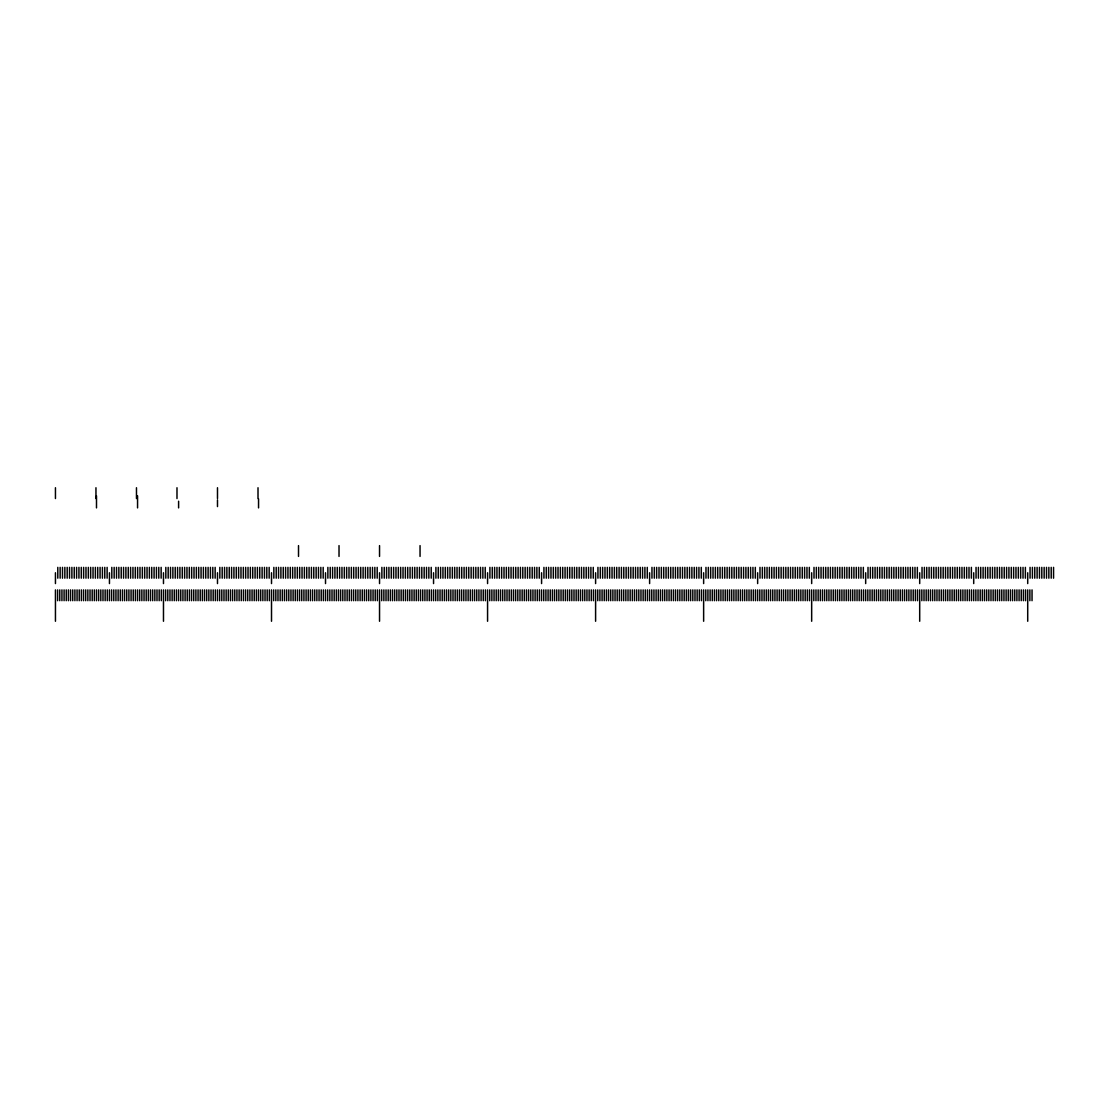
<?xml version="1.0" encoding="UTF-8"?>
<svg xmlns="http://www.w3.org/2000/svg" width="1109" height="1109" viewBox="0 0 1109 1109"><rect width="100%" height="100%" fill="white"/><g stroke="black" fill="none" stroke-linecap="round" stroke-linejoin="round"><path stroke-width="1.5" d="M1053.55 567.364L1053.55 578.177M1051.207 567.364L1051.207 578.177M1048.851 567.364L1048.851 578.177M1046.508 567.364L1046.508 578.177M1044.151 567.364L1044.151 578.177M1041.808 567.364L1041.808 578.177M1039.466 567.364L1039.466 578.177M1037.109 567.364L1037.109 578.177M1034.766 567.364L1034.766 578.177M1032.41 567.364L1032.41 578.177M1032.035 589.891L1032.035 600.69M1030.067 567.364L1030.067 578.177M1029.873 589.891L1029.873 600.69M1027.71 572.771L1027.71 583.57M1027.71 589.891L1027.71 621.262M1025.562 589.891L1025.562 600.69M1025.368 567.364L1025.368 578.177M1023.399 589.891L1023.399 600.69M1023.025 567.364L1023.025 578.177M1021.237 589.891L1021.237 600.69M1020.668 567.364L1020.668 578.177M1019.074 589.891L1019.074 600.69M1018.325 567.364L1018.325 578.177M1016.911 589.891L1016.911 600.69M1015.969 567.364L1015.969 578.177M1014.749 589.891L1014.749 600.69M1013.626 567.364L1013.626 578.177M1012.586 589.891L1012.586 600.69M1011.283 567.364L1011.283 578.177M1010.438 589.891L1010.438 600.69M1008.927 567.364L1008.927 578.177M1008.275 589.891L1008.275 600.69M1006.584 567.364L1006.584 578.177M1006.113 589.891L1006.113 600.69M1004.227 567.364L1004.227 578.177M1003.95 589.891L1003.95 600.69M1001.884 567.364L1001.884 578.177M1001.787 589.891L1001.787 600.69M999.542 567.364L999.542 578.177M999.625 589.891L999.625 600.69M997.462 589.891L997.462 600.69M997.185 567.364L997.185 578.177M995.314 589.891L995.314 600.69M994.842 567.364L994.842 578.177M993.151 589.891L993.151 600.69M992.486 567.364L992.486 578.177M990.989 589.891L990.989 600.69M990.143 567.364L990.143 578.177M988.826 589.891L988.826 600.69M987.786 567.364L987.786 578.177M986.663 589.891L986.663 600.69M985.444 567.364L985.444 578.177M984.501 589.891L984.501 600.69M983.101 567.364L983.101 578.177M982.338 589.891L982.338 600.69M980.744 567.364L980.744 578.177M980.19 589.891L980.19 600.69M978.401 567.364L978.401 578.177M978.027 589.891L978.027 600.69M976.045 567.364L976.045 578.177M975.865 589.891L975.865 600.69M973.702 572.771L973.702 583.57M973.702 589.891L973.702 600.69M971.539 589.891L971.539 600.69M971.359 567.364L971.359 578.177M969.377 589.891L969.377 600.69M969.003 567.364L969.003 578.177M967.214 589.891L967.214 600.69M966.66 567.364L966.66 578.177M965.066 589.891L965.066 600.69M964.303 567.364L964.303 578.177M962.903 589.891L962.903 600.69M961.96 567.364L961.96 578.177M960.741 589.891L960.741 600.69M959.618 567.364L959.618 578.177M958.578 589.891L958.578 600.69M957.261 567.364L957.261 578.177M956.415 589.891L956.415 600.69M954.918 567.364L954.918 578.177M954.253 589.891L954.253 600.69M952.562 567.364L952.562 578.177M952.09 589.891L952.09 600.69M950.219 567.364L950.219 578.177M949.942 589.891L949.942 600.69M947.862 567.364L947.862 578.177M947.779 589.891L947.779 600.69M945.617 589.891L945.617 600.69M945.52 567.364L945.52 578.177M943.454 589.891L943.454 600.69M943.177 567.364L943.177 578.177M941.291 589.891L941.291 600.69M940.82 567.364L940.82 578.177M939.129 589.891L939.129 600.69M938.477 567.364L938.477 578.177M936.966 589.891L936.966 600.69M936.121 567.364L936.121 578.177M934.818 589.891L934.818 600.69M933.778 567.364L933.778 578.177M932.655 589.891L932.655 600.69M931.435 567.364L931.435 578.177M930.493 589.891L930.493 600.69M929.079 567.364L929.079 578.177M928.33 589.891L928.33 600.69M926.736 567.364L926.736 578.177M926.167 589.891L926.167 600.69M924.379 567.364L924.379 578.177M924.005 589.891L924.005 600.69M922.036 567.364L922.036 578.177M921.842 589.891L921.842 600.69M919.694 572.771L919.694 583.57M919.694 589.891L919.694 621.262M917.531 589.891L917.531 600.69M917.337 567.364L917.337 578.177M915.369 589.891L915.369 600.69M914.994 567.364L914.994 578.177M913.206 589.891L913.206 600.69M912.638 567.364L912.638 578.177M911.043 589.891L911.043 600.69M910.295 567.364L910.295 578.177M908.881 589.891L908.881 600.69M907.938 567.364L907.938 578.177M906.718 589.891L906.718 600.69M905.596 567.364L905.596 578.177M904.57 589.891L904.57 600.69M903.253 567.364L903.253 578.177M902.407 589.891L902.407 600.69M900.896 567.364L900.896 578.177M900.245 589.891L900.245 600.69M898.553 567.364L898.553 578.177M898.082 589.891L898.082 600.69M896.197 567.364L896.197 578.177M895.92 589.891L895.92 600.69M893.854 567.364L893.854 578.177M893.757 589.891L893.757 600.69M891.594 589.891L891.594 600.69M891.511 567.364L891.511 578.177M889.446 589.891L889.446 600.69M889.155 567.364L889.155 578.177M887.283 589.891L887.283 600.69M886.812 567.364L886.812 578.177M885.121 589.891L885.121 600.69M884.455 567.364L884.455 578.177M882.958 589.891L882.958 600.69M882.112 567.364L882.112 578.177M880.796 589.891L880.796 600.69M879.77 567.364L879.77 578.177M878.633 589.891L878.633 600.69M877.413 567.364L877.413 578.177M876.47 589.891L876.47 600.69M875.07 567.364L875.07 578.177M874.308 589.891L874.308 600.69M872.714 567.364L872.714 578.177M872.159 589.891L872.159 600.69M870.371 567.364L870.371 578.177M869.997 589.891L869.997 600.69M868.014 567.364L868.014 578.177M867.834 589.891L867.834 600.69M865.672 572.771L865.672 583.57M865.672 589.891L865.672 600.69M863.329 567.364L863.329 578.177M863.509 589.891L863.509 600.69M861.346 589.891L861.346 600.69M860.972 567.364L860.972 578.177M859.184 589.891L859.184 600.69M858.629 567.364L858.629 578.177M857.035 589.891L857.035 600.69M856.273 567.364L856.273 578.177M854.873 589.891L854.873 600.69M853.93 567.364L853.93 578.177M852.71 589.891L852.71 600.69M851.587 567.364L851.587 578.177M850.548 589.891L850.548 600.69M849.231 567.364L849.231 578.177M848.385 589.891L848.385 600.69M846.888 567.364L846.888 578.177M846.222 589.891L846.222 600.69M844.531 567.364L844.531 578.177M844.06 589.891L844.06 600.69M842.188 567.364L842.188 578.177M841.911 589.891L841.911 600.69M839.846 567.364L839.846 578.177M839.749 589.891L839.749 600.69M837.489 567.364L837.489 578.177M837.586 589.891L837.586 600.69M835.424 589.891L835.424 600.69M835.146 567.364L835.146 578.177M833.261 589.891L833.261 600.69M832.79 567.364L832.79 578.177M831.098 589.891L831.098 600.69M830.447 567.364L830.447 578.177M828.936 589.891L828.936 600.69M828.09 567.364L828.09 578.177M826.787 589.891L826.787 600.69M825.748 567.364L825.748 578.177M824.625 589.891L824.625 600.69M823.405 567.364L823.405 578.177M822.462 589.891L822.462 600.69M821.048 567.364L821.048 578.177M820.3 589.891L820.3 600.69M818.705 567.364L818.705 578.177M818.137 589.891L818.137 600.69M816.349 567.364L816.349 578.177M815.974 589.891L815.974 600.69M814.006 567.364L814.006 578.177M813.812 589.891L813.812 600.69M811.663 572.771L811.663 583.57M811.663 589.891L811.663 621.262M809.501 589.891L809.501 600.69M809.307 567.364L809.307 578.177M807.338 589.891L807.338 600.69M806.964 567.364L806.964 578.177M805.176 589.891L805.176 600.69M804.607 567.364L804.607 578.177M803.013 589.891L803.013 600.69M802.264 567.364L802.264 578.177M800.85 589.891L800.85 600.69M799.922 567.364L799.922 578.177M798.688 589.891L798.688 600.69M797.565 567.364L797.565 578.177M796.539 589.891L796.539 600.69M795.222 567.364L795.222 578.177M794.377 589.891L794.377 600.69M792.866 567.364L792.866 578.177M792.214 589.891L792.214 600.69M790.523 567.364L790.523 578.177M790.052 589.891L790.052 600.69M788.166 567.364L788.166 578.177M787.889 589.891L787.889 600.69M785.824 567.364L785.824 578.177M785.726 589.891L785.726 600.69M783.481 567.364L783.481 578.177M783.564 589.891L783.564 600.69M781.415 589.891L781.415 600.69M781.124 567.364L781.124 578.177M779.253 589.891L779.253 600.69M778.781 567.364L778.781 578.177M777.09 589.891L777.09 600.69M776.425 567.364L776.425 578.177M774.928 589.891L774.928 600.69M774.082 567.364L774.082 578.177M772.765 589.891L772.765 600.69M771.739 567.364L771.739 578.177M770.603 589.891L770.603 600.69M769.383 567.364L769.383 578.177M768.44 589.891L768.44 600.69M767.04 567.364L767.04 578.177M766.291 589.891L766.291 600.69M764.683 567.364L764.683 578.177M764.129 589.891L764.129 600.69M762.34 567.364L762.34 578.177M761.966 589.891L761.966 600.69M759.998 567.364L759.998 578.177M759.804 589.891L759.804 600.69M757.641 572.771L757.641 583.57M757.641 589.891L757.641 600.69M755.479 589.891L755.479 600.69M755.298 567.364L755.298 578.177M753.316 589.891L753.316 600.69M752.942 567.364L752.942 578.177M751.167 589.891L751.167 600.69M750.599 567.364L750.599 578.177M749.005 589.891L749.005 600.69M748.242 567.364L748.242 578.177M746.842 589.891L746.842 600.69M745.9 567.364L745.9 578.177M744.68 589.891L744.68 600.69M743.557 567.364L743.557 578.177M742.517 589.891L742.517 600.69M741.2 567.364L741.2 578.177M740.355 589.891L740.355 600.69M738.857 567.364L738.857 578.177M738.192 589.891L738.192 600.69M736.501 567.364L736.501 578.177M736.043 589.891L736.043 600.69M734.158 567.364L734.158 578.177M733.881 589.891L733.881 600.69M731.815 567.364L731.815 578.177M731.718 589.891L731.718 600.69M729.556 589.891L729.556 600.69M729.459 567.364L729.459 578.177M727.393 589.891L727.393 600.69M727.116 567.364L727.116 578.177M725.231 589.891L725.231 600.69M724.759 567.364L724.759 578.177M723.068 589.891L723.068 600.69M722.416 567.364L722.416 578.177M720.919 589.891L720.919 600.69M720.074 567.364L720.074 578.177M718.757 589.891L718.757 600.69M717.717 567.364L717.717 578.177M716.594 589.891L716.594 600.69M715.374 567.364L715.374 578.177M714.432 589.891L714.432 600.69M713.018 567.364L713.018 578.177M712.269 589.891L712.269 600.69M710.675 567.364L710.675 578.177M710.107 589.891L710.107 600.69M708.318 567.364L708.318 578.177M707.944 589.891L707.944 600.69M705.976 567.364L705.976 578.177M705.795 589.891L705.795 600.69M703.633 572.771L703.633 583.57M703.633 589.891L703.633 621.262M701.47 589.891L701.47 600.69M701.276 567.364L701.276 578.177M699.308 589.891L699.308 600.69M698.933 567.364L698.933 578.177M697.145 589.891L697.145 600.69M696.577 567.364L696.577 578.177M694.983 589.891L694.983 600.69M694.234 567.364L694.234 578.177M692.82 589.891L692.82 600.69M691.891 567.364L691.891 578.177M690.657 589.891L690.657 600.69M689.535 567.364L689.535 578.177M688.509 589.891L688.509 600.69M687.192 567.364L687.192 578.177M686.346 589.891L686.346 600.69M684.835 567.364L684.835 578.177M684.184 589.891L684.184 600.69M682.492 567.364L682.492 578.177M682.021 589.891L682.021 600.69M680.15 567.364L680.15 578.177M679.859 589.891L679.859 600.69M677.793 567.364L677.793 578.177M677.696 589.891L677.696 600.69M675.533 589.891L675.533 600.69M675.45 567.364L675.45 578.177M673.385 589.891L673.385 600.69M673.094 567.364L673.094 578.177M671.222 589.891L671.222 600.69M670.751 567.364L670.751 578.177M669.06 589.891L669.06 600.69M668.394 567.364L668.394 578.177M666.897 589.891L666.897 600.69M666.052 567.364L666.052 578.177M664.735 589.891L664.735 600.69M663.709 567.364L663.709 578.177M662.572 589.891L662.572 600.69M661.352 567.364L661.352 578.177M660.409 589.891L660.409 600.69M659.009 567.364L659.009 578.177M658.261 589.891L658.261 600.69M656.653 567.364L656.653 578.177M656.098 589.891L656.098 600.69M654.31 567.364L654.31 578.177M653.936 589.891L653.936 600.69M651.967 567.364L651.967 578.177M651.773 589.891L651.773 600.69M649.611 572.771L649.611 583.57M649.611 589.891L649.611 600.69M647.448 589.891L647.448 600.69M647.268 567.364L647.268 578.177M645.286 589.891L645.286 600.69M644.911 567.364L644.911 578.177M643.137 589.891L643.137 600.69M642.568 567.364L642.568 578.177M640.974 589.891L640.974 600.69M640.226 567.364L640.226 578.177M638.812 589.891L638.812 600.69M637.869 567.364L637.869 578.177M636.649 589.891L636.649 600.69M635.526 567.364L635.526 578.177M634.487 589.891L634.487 600.69M633.17 567.364L633.17 578.177M632.324 589.891L632.324 600.69M630.827 567.364L630.827 578.177M630.162 589.891L630.162 600.69M628.47 567.364L628.47 578.177M628.013 589.891L628.013 600.69M626.128 567.364L626.128 578.177M625.85 589.891L625.85 600.69M623.785 567.364L623.785 578.177M623.688 589.891L623.688 600.69M621.428 567.364L621.428 578.177M621.525 589.891L621.525 600.69M619.363 589.891L619.363 600.69M619.085 567.364L619.085 578.177M617.2 589.891L617.2 600.69M616.729 567.364L616.729 578.177M615.038 589.891L615.038 600.69M614.386 567.364L614.386 578.177M612.889 589.891L612.889 600.69M612.043 567.364L612.043 578.177M610.726 589.891L610.726 600.69M609.687 567.364L609.687 578.177M608.564 589.891L608.564 600.69M607.344 567.364L607.344 578.177M606.401 589.891L606.401 600.69M604.987 567.364L604.987 578.177M604.239 589.891L604.239 600.69M602.644 567.364L602.644 578.177M602.076 589.891L602.076 600.69M600.302 567.364L600.302 578.177M599.914 589.891L599.914 600.69M597.945 567.364L597.945 578.177M597.765 589.891L597.765 600.69M595.602 572.771L595.602 583.57M595.602 589.891L595.602 621.262M593.246 567.364L593.246 578.177M593.44 589.891L593.44 600.69M591.277 589.891L591.277 600.69M590.903 567.364L590.903 578.177M589.115 589.891L589.115 600.69M588.546 567.364L588.546 578.177M586.952 589.891L586.952 600.69M586.204 567.364L586.204 578.177M584.79 589.891L584.79 600.69M583.861 567.364L583.861 578.177M582.641 589.891L582.641 600.69M581.504 567.364L581.504 578.177M580.478 589.891L580.478 600.69M579.161 567.364L579.161 578.177M578.316 589.891L578.316 600.69M576.805 567.364L576.805 578.177M576.153 589.891L576.153 600.69M574.462 567.364L574.462 578.177M573.991 589.891L573.991 600.69M572.119 567.364L572.119 578.177M571.828 589.891L571.828 600.69M569.763 567.364L569.763 578.177M569.666 589.891L569.666 600.69M567.42 567.364L567.42 578.177M567.517 589.891L567.517 600.69M565.354 589.891L565.354 600.69M565.063 567.364L565.063 578.177M563.192 589.891L563.192 600.69M562.72 567.364L562.72 578.177M561.029 589.891L561.029 600.69M560.378 567.364L560.378 578.177M558.867 589.891L558.867 600.69M558.021 567.364L558.021 578.177M556.704 589.891L556.704 600.69M555.678 567.364L555.678 578.177M554.542 589.891L554.542 600.69M553.322 567.364L553.322 578.177M552.393 589.891L552.393 600.69M550.979 567.364L550.979 578.177M550.23 589.891L550.23 600.69M548.622 567.364L548.622 578.177M548.068 589.891L548.068 600.69M546.28 567.364L546.28 578.177M545.905 589.891L545.905 600.69M543.937 567.364L543.937 578.177M543.743 589.891L543.743 600.69M541.58 572.771L541.58 583.57M541.58 589.891L541.58 600.69M539.418 589.891L539.418 600.69M539.237 567.364L539.237 578.177M537.269 589.891L537.269 600.69M536.881 567.364L536.881 578.177M535.106 589.891L535.106 600.69M534.538 567.364L534.538 578.177M532.944 589.891L532.944 600.69M532.195 567.364L532.195 578.177M530.781 589.891L530.781 600.69M529.839 567.364L529.839 578.177M528.619 589.891L528.619 600.69M527.496 567.364L527.496 578.177M526.456 589.891L526.456 600.69M525.139 567.364L525.139 578.177M524.294 589.891L524.294 600.69M522.796 567.364L522.796 578.177M522.145 589.891L522.145 600.69M520.454 567.364L520.454 578.177M519.982 589.891L519.982 600.69M518.097 567.364L518.097 578.177M517.82 589.891L517.82 600.69M515.754 567.364L515.754 578.177M515.657 589.891L515.657 600.69M513.398 567.364L513.398 578.177M513.495 589.891L513.495 600.69M511.332 589.891L511.332 600.69M511.055 567.364L511.055 578.177M509.17 589.891L509.17 600.69M508.698 567.364L508.698 578.177M507.007 589.891L507.007 600.69M506.356 567.364L506.356 578.177M504.858 589.891L504.858 600.69M504.013 567.364L504.013 578.177M502.696 589.891L502.696 600.69M501.656 567.364L501.656 578.177M500.533 589.891L500.533 600.69M499.313 567.364L499.313 578.177M498.371 589.891L498.371 600.69M496.957 567.364L496.957 578.177M496.208 589.891L496.208 600.69M494.614 567.364L494.614 578.177M494.046 589.891L494.046 600.69M492.271 567.364L492.271 578.177M491.883 589.891L491.883 600.69M489.915 567.364L489.915 578.177M489.734 589.891L489.734 600.69M487.572 572.771L487.572 583.57M487.572 589.891L487.572 621.262M485.409 589.891L485.409 600.69M485.215 567.364L485.215 578.177M483.247 589.891L483.247 600.69M482.872 567.364L482.872 578.177M481.084 589.891L481.084 600.69M480.53 567.364L480.53 578.177M478.922 589.891L478.922 600.69M478.173 567.364L478.173 578.177M476.759 589.891L476.759 600.69M475.83 567.364L475.83 578.177M474.61 589.891L474.61 600.69M473.474 567.364L473.474 578.177M472.448 589.891L472.448 600.69M471.131 567.364L471.131 578.177M470.285 589.891L470.285 600.69M468.774 567.364L468.774 578.177M468.123 589.891L468.123 600.69M466.432 567.364L466.432 578.177M465.96 589.891L465.96 600.69M464.089 567.364L464.089 578.177M463.798 589.891L463.798 600.69M461.732 567.364L461.732 578.177M461.635 589.891L461.635 600.69M459.486 589.891L459.486 600.69M459.389 567.364L459.389 578.177M457.324 589.891L457.324 600.69M457.033 567.364L457.033 578.177M455.161 589.891L455.161 600.69M454.69 567.364L454.69 578.177M452.999 589.891L452.999 600.69M452.347 567.364L452.347 578.177M450.836 589.891L450.836 600.69M449.991 567.364L449.991 578.177M448.674 589.891L448.674 600.69M447.648 567.364L447.648 578.177M446.511 589.891L446.511 600.69M445.291 567.364L445.291 578.177M444.362 589.891L444.362 600.69M442.948 567.364L442.948 578.177M442.2 589.891L442.2 600.69M440.606 567.364L440.606 578.177M440.037 589.891L440.037 600.69M438.249 567.364L438.249 578.177M437.875 589.891L437.875 600.69M435.906 567.364L435.906 578.177M435.712 589.891L435.712 600.69M433.55 572.771L433.55 583.57M433.55 589.891L433.55 600.69M431.387 589.891L431.387 600.69M431.207 567.364L431.207 578.177M429.238 589.891L429.238 600.69M428.85 567.364L428.85 578.177M427.076 589.891L427.076 600.69M426.508 567.364L426.508 578.177M424.913 589.891L424.913 600.69M424.165 567.364L424.165 578.177M422.751 589.891L422.751 600.69M421.808 567.364L421.808 578.177M420.588 589.891L420.588 600.69M420.048 545.614L420.048 556.413M419.465 567.364L419.465 578.177M418.426 589.891L418.426 600.69M417.109 567.364L417.109 578.177M416.263 589.891L416.263 600.69M414.766 567.364L414.766 578.177M414.114 589.891L414.114 600.69M412.423 567.364L412.423 578.177M411.952 589.891L411.952 600.69M410.067 567.364L410.067 578.177M409.789 589.891L409.789 600.69M407.724 567.364L407.724 578.177M407.627 589.891L407.627 600.69M405.464 589.891L405.464 600.69M405.367 567.364L405.367 578.177M403.302 589.891L403.302 600.69M403.024 567.364L403.024 578.177M401.139 589.891L401.139 600.69M400.682 567.364L400.682 578.177M398.99 589.891L398.99 600.69M398.325 567.364L398.325 578.177M396.828 589.891L396.828 600.69M395.982 567.364L395.982 578.177M394.665 589.891L394.665 600.69M393.626 567.364L393.626 578.177M392.503 589.891L392.503 600.69M391.283 567.364L391.283 578.177M390.34 589.891L390.34 600.69M388.926 567.364L388.926 578.177M388.178 589.891L388.178 600.69M386.584 567.364L386.584 578.177M386.015 589.891L386.015 600.69M384.241 567.364L384.241 578.177M383.866 589.891L383.866 600.69M381.884 567.364L381.884 578.177M381.704 589.891L381.704 600.69M379.541 545.614L379.541 556.413M379.541 572.771L379.541 583.57M379.541 589.891L379.541 621.262M377.379 589.891L377.379 600.69M377.185 567.364L377.185 578.177M375.216 589.891L375.216 600.69M374.842 567.364L374.842 578.177M373.054 589.891L373.054 600.69M372.499 567.364L372.499 578.177M370.891 589.891L370.891 600.69M370.143 567.364L370.143 578.177M368.743 589.891L368.743 600.69M367.8 567.364L367.8 578.177M366.58 589.891L366.58 600.69M365.443 567.364L365.443 578.177M364.417 589.891L364.417 600.69M363.1 567.364L363.1 578.177M362.255 589.891L362.255 600.69M360.758 567.364L360.758 578.177M360.092 589.891L360.092 600.69M358.401 567.364L358.401 578.177M357.93 589.891L357.93 600.69M356.058 567.364L356.058 578.177M355.767 589.891L355.767 600.69M353.702 567.364L353.702 578.177M353.619 589.891L353.619 600.69M351.359 567.364L351.359 578.177M351.456 589.891L351.456 600.69M349.293 589.891L349.293 600.69M349.002 567.364L349.002 578.177M347.131 589.891L347.131 600.69M346.66 567.364L346.66 578.177M344.968 589.891L344.968 600.69M344.317 567.364L344.317 578.177M342.806 589.891L342.806 600.69M341.96 567.364L341.96 578.177M340.643 589.891L340.643 600.69M339.617 567.364L339.617 578.177M339.021 545.614L339.021 556.413M338.495 589.891L338.495 600.69M337.261 567.364L337.261 578.177M336.332 589.891L336.332 600.69M334.918 567.364L334.918 578.177M334.169 589.891L334.169 600.69M332.575 567.364L332.575 578.177M332.007 589.891L332.007 600.69M330.219 567.364L330.219 578.177M329.844 589.891L329.844 600.69M327.876 567.364L327.876 578.177M327.682 589.891L327.682 600.69M325.519 572.771L325.519 583.57M325.519 589.891L325.519 600.69M323.176 567.364L323.176 578.177M323.357 589.891L323.357 600.69M321.208 589.891L321.208 600.69M320.834 567.364L320.834 578.177M319.045 589.891L319.045 600.69M318.477 567.364L318.477 578.177M316.883 589.891L316.883 600.69M316.134 567.364L316.134 578.177M314.72 589.891L314.72 600.69M313.778 567.364L313.778 578.177M312.558 589.891L312.558 600.69M311.435 567.364L311.435 578.177M310.395 589.891L310.395 600.69M309.078 567.364L309.078 578.177M308.233 589.891L308.233 600.69M306.736 567.364L306.736 578.177M306.084 589.891L306.084 600.69M304.393 567.364L304.393 578.177M303.921 589.891L303.921 600.69M302.036 567.364L302.036 578.177M301.759 589.891L301.759 600.69M299.693 567.364L299.693 578.177M299.596 589.891L299.596 600.69M298.515 545.614L298.515 556.413M297.337 567.364L297.337 578.177M297.434 589.891L297.434 600.69M295.271 589.891L295.271 600.69M294.994 567.364L294.994 578.177M293.109 589.891L293.109 600.69M292.651 567.364L292.651 578.177M290.96 589.891L290.96 600.69M290.295 567.364L290.295 578.177M288.797 589.891L288.797 600.69M287.952 567.364L287.952 578.177M286.635 589.891L286.635 600.69M285.595 567.364L285.595 578.177M284.472 589.891L284.472 600.69M283.252 567.364L283.252 578.177M282.31 589.891L282.31 600.69M280.91 567.364L280.91 578.177M280.147 589.891L280.147 600.69M278.553 567.364L278.553 578.177M277.985 589.891L277.985 600.69M276.21 567.364L276.21 578.177M275.836 589.891L275.836 600.69M273.854 567.364L273.854 578.177M273.673 589.891L273.673 600.69M271.511 572.771L271.511 583.57M271.511 589.891L271.511 621.262M269.348 589.891L269.348 600.69M269.154 567.364L269.154 578.177M267.186 589.891L267.186 600.69M266.812 567.364L266.812 578.177M265.023 589.891L265.023 600.69M264.469 567.364L264.469 578.177M262.861 589.891L262.861 600.69M262.112 567.364L262.112 578.177M260.712 589.891L260.712 600.69M259.769 567.364L259.769 578.177M258.549 498.87L258.549 507.894M258.549 589.891L258.549 600.69M258.009 487.738L258.009 498.537M257.413 567.364L257.413 578.177M256.387 589.891L256.387 600.69M255.07 567.364L255.07 578.177M254.224 589.891L254.224 600.69M252.727 567.364L252.727 578.177M252.062 589.891L252.062 600.69M250.371 567.364L250.371 578.177M249.899 589.891L249.899 600.69M248.028 567.364L248.028 578.177M247.737 589.891L247.737 600.69M245.671 567.364L245.671 578.177M245.588 589.891L245.588 600.69M243.328 567.364L243.328 578.177M243.425 589.891L243.425 600.69M241.263 589.891L241.263 600.69M240.986 567.364L240.986 578.177M239.1 589.891L239.1 600.69M238.629 567.364L238.629 578.177M236.938 589.891L236.938 600.69M236.286 567.364L236.286 578.177M234.775 589.891L234.775 600.69M233.93 567.364L233.93 578.177M232.613 589.891L232.613 600.69M231.587 567.364L231.587 578.177M230.464 589.891L230.464 600.69M229.23 567.364L229.23 578.177M228.302 589.891L228.302 600.69M226.888 567.364L226.888 578.177M226.139 589.891L226.139 600.69M224.545 567.364L224.545 578.177M223.976 589.891L223.976 600.69M222.188 567.364L222.188 578.177M221.814 589.891L221.814 600.69M219.845 567.364L219.845 578.177M219.651 589.891L219.651 600.69M217.489 487.738L217.489 498.537M217.489 499.909L217.489 506.577M217.489 572.771L217.489 583.57M217.489 589.891L217.489 600.69M215.34 589.891L215.34 600.69M215.146 567.364L215.146 578.177M213.178 589.891L213.178 600.69M212.803 567.364L212.803 578.177M211.015 589.891L211.015 600.69M210.447 567.364L210.447 578.177M208.852 589.891L208.852 600.69M208.104 567.364L208.104 578.177M206.69 589.891L206.69 600.69M205.747 567.364L205.747 578.177M204.527 589.891L204.527 600.69M203.404 567.364L203.404 578.177M202.365 589.891L202.365 600.69M201.062 567.364L201.062 578.177M200.216 589.891L200.216 600.69M198.705 567.364L198.705 578.177M198.054 589.891L198.054 600.69M196.362 567.364L196.362 578.177M195.891 589.891L195.891 600.69M194.006 567.364L194.006 578.177M193.728 589.891L193.728 600.69M191.663 567.364L191.663 578.177M191.566 589.891L191.566 600.69M189.403 589.891L189.403 600.69M189.306 567.364L189.306 578.177M187.241 589.891L187.241 600.69M186.964 567.364L186.964 578.177M185.092 589.891L185.092 600.69M184.621 567.364L184.621 578.177M182.93 589.891L182.93 600.69M182.264 567.364L182.264 578.177M180.767 589.891L180.767 600.69M179.921 567.364L179.921 578.177M178.604 501.24L178.604 507.894M178.604 589.891L178.604 600.69M177.565 567.364L177.565 578.177M176.983 487.738L176.983 498.537M176.442 589.891L176.442 600.69M175.222 567.364L175.222 578.177M174.279 589.891L174.279 600.69M172.879 567.364L172.879 578.177M172.117 589.891L172.117 600.69M170.523 567.364L170.523 578.177M169.968 589.891L169.968 600.69M168.18 567.364L168.18 578.177M167.806 589.891L167.806 600.69M165.823 567.364L165.823 578.177M165.643 589.891L165.643 600.69M163.48 572.771L163.48 583.57M163.48 589.891L163.48 621.262M161.318 589.891L161.318 600.69M161.138 567.364L161.138 578.177M159.155 589.891L159.155 600.69M158.781 567.364L158.781 578.177M156.993 589.891L156.993 600.69M156.438 567.364L156.438 578.177M154.844 589.891L154.844 600.69M154.082 567.364L154.082 578.177M152.682 589.891L152.682 600.69M151.739 567.364L151.739 578.177M150.519 589.891L150.519 600.69M149.382 567.364L149.382 578.177M148.356 589.891L148.356 600.69M147.04 567.364L147.04 578.177M146.194 589.891L146.194 600.69M144.697 567.364L144.697 578.177M144.031 589.891L144.031 600.69M142.34 567.364L142.34 578.177M141.869 589.891L141.869 600.69M139.997 567.364L139.997 578.177M139.706 589.891L139.706 600.69M137.641 567.364L137.641 578.177M137.558 495.834L137.558 507.894M137.558 589.891L137.558 600.69M136.476 487.738L136.476 498.537M135.395 589.891L135.395 600.69M135.298 567.364L135.298 578.177M133.232 589.891L133.232 600.69M132.955 567.364L132.955 578.177M131.07 589.891L131.07 600.69M130.599 567.364L130.599 578.177M128.907 589.891L128.907 600.69M128.256 567.364L128.256 578.177M126.745 589.891L126.745 600.69M125.899 567.364L125.899 578.177M124.582 589.891L124.582 600.69M123.556 567.364L123.556 578.177M122.434 589.891L122.434 600.69M121.214 567.364L121.214 578.177M120.271 589.891L120.271 600.69M118.857 567.364L118.857 578.177M118.109 589.891L118.109 600.69M116.514 567.364L116.514 578.177M115.946 589.891L115.946 600.69M114.158 567.364L114.158 578.177M113.783 589.891L113.783 600.69M111.815 567.364L111.815 578.177M111.621 589.891L111.621 600.69M109.458 572.771L109.458 583.57M109.458 589.891L109.458 600.69M107.31 589.891L107.31 600.69M107.116 567.364L107.116 578.177M105.147 589.891L105.147 600.69M104.773 567.364L104.773 578.177M102.985 589.891L102.985 600.69M102.416 567.364L102.416 578.177M100.822 589.891L100.822 600.69M100.073 567.364L100.073 578.177M98.659 589.891L98.659 600.69M97.717 567.364L97.717 578.177M96.497 495.834L96.497 507.894M96.497 589.891L96.497 600.69M95.956 487.738L95.956 498.537M95.374 567.364L95.374 578.177M94.334 589.891L94.334 600.69M93.031 567.364L93.031 578.177M92.186 589.891L92.186 600.69M90.675 567.364L90.675 578.177M90.023 589.891L90.023 600.69M88.332 567.364L88.332 578.177M87.861 589.891L87.861 600.69M85.975 567.364L85.975 578.177M85.698 589.891L85.698 600.69M83.632 567.364L83.632 578.177M83.535 589.891L83.535 600.69M81.29 567.364L81.29 578.177M81.373 589.891L81.373 600.69M79.21 589.891L79.21 600.69M78.933 567.364L78.933 578.177M77.062 589.891L77.062 600.69M76.59 567.364L76.59 578.177M74.899 589.891L74.899 600.69M74.234 567.364L74.234 578.177M72.737 589.891L72.737 600.69M71.891 567.364L71.891 578.177M70.574 589.891L70.574 600.69M69.534 567.364L69.534 578.177M68.411 589.891L68.411 600.69M67.192 567.364L67.192 578.177M66.249 589.891L66.249 600.69M64.849 567.364L64.849 578.177M64.086 589.891L64.086 600.69M62.492 567.364L62.492 578.177M61.938 589.891L61.938 600.69M60.149 567.364L60.149 578.177M59.775 589.891L59.775 600.69M57.793 567.364L57.793 578.177M57.613 589.891L57.613 600.69M55.45 487.738L55.45 498.537M55.45 572.771L55.45 583.57M55.45 589.891L55.45 621.262"/></g></svg>
